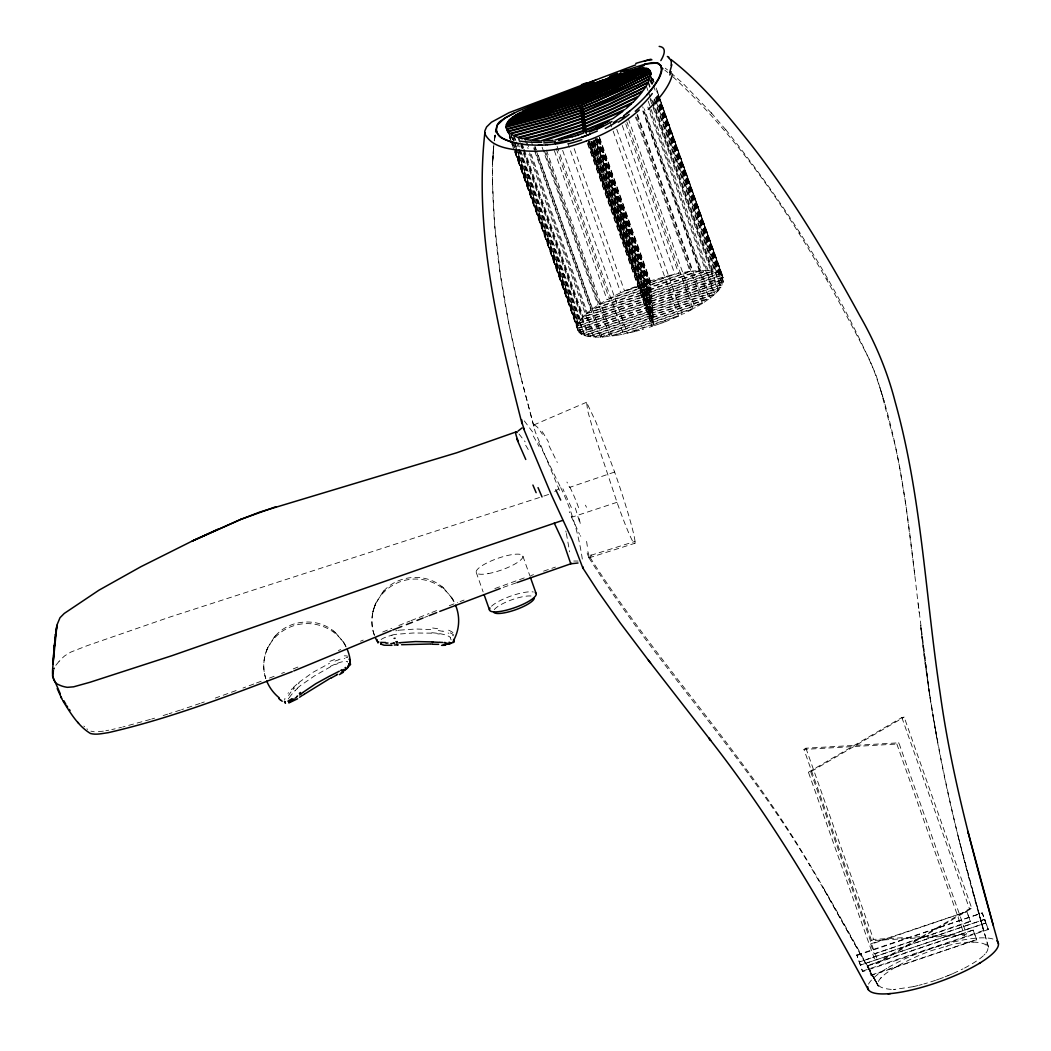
<?xml version="1.0" encoding="UTF-8"?>
<svg xmlns="http://www.w3.org/2000/svg" width="1051" height="1051" viewBox="0 0 1051 1051"><rect width="100%" height="100%" fill="white"/><g stroke="black" fill="none" stroke-linecap="round" stroke-linejoin="round"><path stroke-width="0.75" stroke-dasharray="5 3.75" d="M521.046 377.848L508.842 323.853L500.092 272.354L494.666 225.203L492.407 180.772M559.513 490.475L535.287 431.948L520.232 374.55C503.245 304.921 491.224 233.453 492.604 161.604L493.944 143.238M492.407 182.086L492.604 161.604M493.72 146.575L492.604 162.826L493.103 153.341A229.985 222.365 -4.5 0 1 493.707 146.102M492.604 162.826L493.536 147.889M494.482 140.217L495.244 134.094M494.561 139.928L495.376 133.556M494.246 140.506L495.271 133.635M284.611 700.15L284.952 698.376M375.115 604.864C371.266 614.533 370.714 625.621 374.458 635.408M577.524 326.23L577.367 328.188L650.346 303.713L650.201 301.86L577.524 326.23L515.003 149.439M594.025 140.781L652.251 305.447L723.456 281.576L723.6 279.737L658.254 94.879M288.421 698.889L288.578 698.192M373.092 611.537L373.565 609.541L372.632 613.482M593.066 139.914L652.435 307.772L722.628 284.23L723.351 282.088L657.506 95.93M578.405 323.55L650.017 299.535L650.162 301.387L577.643 325.718L578.405 323.55L514.425 142.608M266.928 649.518C263.289 658.741 262.605 669.224 265.837 678.67M267.374 648.388L274.377 636.959M375.562 603.747L382.59 592.317M266.626 650.293L267.677 647.626M374.8 605.652L375.864 602.985M656.179 97.598L722.365 284.795L721.039 287.146L652.618 310.084L593.092 140.348M578.681 322.985L580.099 320.608L649.833 297.223L649.991 299.075L578.681 322.985L517.46 149.859M654.09 99.635L720.618 287.764L718.648 290.26L652.802 312.41L592.436 139.888M580.546 319.977L582.714 317.349L649.663 294.897L649.807 296.75L580.546 319.977L517.867 142.726M635.014 541.436A59.408 3.797 71.5 0 0 614.625 472.044L596.272 422.765L586.55 402.27L587.745 411.02L593.631 431.843L617.016 502.299A59.408 3.797 71.5 0 0 635.014 541.436L589.059 555.887C653.867 658.452 738.485 746.998 801.453 850.903C825.508 890.118 847.697 930.437 870.097 970.612M538.559 442.379L560.656 487.546L552.734 492.958M288 693.358L288.552 692.701M964.595 968.05C1017.736 939.765 967.367 936.769 938.806 948.79C927.98 949.276 843.677 987.099 893.902 989.569M880.331 978.612L881.224 977.601M718.569 290.352L650.635 98.268M59.001 661.46L56.189 664.863A69.235 17.118 -19.5 0 0 55.519 665.835M383.681 591.082C398.184 574.752 425.445 572.756 442.182 586.813M275.48 635.724C289.945 619.354 317.205 617.305 333.955 631.323M274.114 637.261L275.73 635.435M382.314 592.619L383.943 590.807M291.232 689.627L291.915 688.891M650.122 99.241L717.951 291.035L715.048 293.899L652.986 314.722L592.015 142.292M984.932 954.163L984.156 954.952M524.265 149.544L583.358 316.653L586.353 313.789M293.242 687.525L297.788 683.413M715.022 293.925L648.047 104.535M714.141 294.7L710.318 297.853L653.17 317.047L591.279 142.069M297.131 688.352L298.103 687.525A34.118 12.31 -38 0 1 300.928 685.226L314.709 675.767L330.631 666.715M587.364 312.909L591.385 309.677L649.295 290.26L649.439 292.112L587.325 312.948L531.228 154.326M298.786 682.546L312.909 672.364L329.462 663.339M710.266 297.893L642.687 106.808M704.249 302.202L709.162 298.747L642.778 111.012M592.541 308.823L597.953 305.092L649.111 287.948L649.255 289.8L592.541 308.823L536.864 151.383M702.344 303.424L636.065 115.82M701.937 303.673L695.736 307.391M599.556 304.081L607.031 299.68L648.927 285.622L649.071 287.475L599.556 304.081L544.891 149.518M885.993 968.838L886.847 968.326M803.936 749.416L805.933 748.207L898.841 742.821L966.46 934.024L964.476 935.245L871.555 940.632L803.936 749.416L896.858 744.042L898.841 742.821M871.555 940.632L873.539 939.41L966.46 934.024M808.429 772.222L901.863 717.544L904.149 717.097L971.768 908.3L878.334 962.979L876.048 963.425L808.429 772.222L810.715 771.776L904.149 717.097M876.048 963.425L969.482 908.747L971.768 908.3M695.223 307.68L653.538 321.685L590.228 141.241M692.294 309.309L683.413 313.868M556.189 148.441L609.238 298.458L620.629 292.69M953.257 973.449L962.952 968.891M678 316.404L671.116 319.386M574.161 148.585L624.491 290.904L648.598 281.523L598.347 139.402M586.55 402.27L534.25 424.762L534.289 428.703M952.626 973.725L950.065 974.816M338.356 650.556L340.721 649.557M360.506 641.228L363.226 640.085M949.749 974.947L943.68 977.377M948.79 975.341L947.831 975.735M669.172 320.187L665.835 321.527M382.722 632.006L391.839 628.301M335.637 664.495L337.397 663.798M398.828 625.49L409.772 621.115M411.02 620.629L428.966 613.574M424.591 617.423L427.626 616.214M297.906 667.057L290.05 670.144M665.441 321.672L664.547 322.026M431.908 612.418L438.333 609.922M281.602 673.415L284.466 672.312M449.276 605.704L457.619 602.512M269.437 678.092L274.39 676.2M460.128 601.553L464.043 600.068M943.351 977.496L939.87 978.796M335.046 661.079L338.764 659.792M663.825 322.302L662.301 322.867M256.497 682.992L261.738 681.022M253.816 684.004L243.004 688.024M494.85 588.547L525.132 577.616M236.12 690.56L215.284 698.087M662.012 322.959L659.897 323.708M939.239 979.02L936.428 980.005M530.716 575.646L533.527 574.661M659.371 323.892L653.853 325.771L588.731 141.609M503.232 587.391L517.053 582.569M201.516 702.922L204.262 701.963M543.59 571.153L555.467 567.08M614.625 472.044L569.589 487.388L566.936 482.054M200.176 703.382L181.626 709.648M935.508 980.333L928.322 982.659M622.245 125.45L674.795 274.035L650.424 282.207L650.333 280.945L651.712 280.486L674.663 274.075M587.732 142.87L652.027 325.035L652.132 326.349L648.651 327.518M624.491 290.904L648.703 282.785L648.598 281.523M690.047 271.355L650.608 284.585L650.464 282.68L678.591 273.247L690.047 271.355L635.474 117.042M609.238 298.458L648.887 285.163L648.743 283.258L620.681 292.664L567.974 143.58M699.808 270.462L650.792 286.897L650.648 285.044L692.254 271.092L699.808 270.462L643.448 111.104M701.74 270.383L706.942 270.462L650.976 289.222L650.832 287.37L701.437 270.396L644.316 108.884M652.093 100.778L712.302 271.04L651.16 291.534L651.016 289.682L708.111 270.541L712.289 271.04M586.432 313.724L649.479 292.585L649.623 294.438L583.358 316.653M716.454 272.025L651.344 293.86L651.2 292.007L713.235 271.197L716.454 272.025L655.246 98.952M651.528 296.172L651.384 294.319L717.15 272.262L719.488 273.391L651.528 296.172L595.772 138.535M651.712 298.497L651.567 296.645L719.974 273.694L721.603 275.06L651.712 298.497L595.194 138.706L651.896 300.809L722.943 276.991L656.836 91.319M651.738 298.957L721.971 275.454M651.922 301.282L723.233 277.714L723.548 279.159L652.067 303.135L595.116 140.322M652.251 305.447L652.106 303.594L723.6 279.737M577.853 330.395L650.53 306.025L650.385 304.173L577.406 328.648L577.853 330.395L509.288 136.525M578.037 330.815L650.569 306.485L650.714 308.35L579.009 332.247L513.768 148.677M652.435 307.772L652.29 305.907L723.351 282.088M579.443 332.72L650.753 308.81L650.897 310.662L581.164 334.047L579.443 332.72L514.359 148.677M652.474 308.232L722.365 284.795M581.676 334.349L650.937 311.122L651.081 312.988L584.133 335.427L581.676 334.349L516.225 149.255M652.658 310.544L720.618 287.764M519.089 149.702L584.855 335.663L651.121 313.448L651.265 315.3L588.218 336.438L522.176 149.715M652.986 314.722L652.842 312.87L717.951 291.035M589.177 336.596L651.305 315.76L651.449 317.625L593.539 337.043L589.23 336.596L523.214 150.043M653.17 317.047L653.026 315.182L714.154 294.687L647.81 107.071M637.497 114.48L703.947 302.399L653.354 319.359L653.21 317.507L709.162 298.747M600.318 337.095L651.633 319.938L651.475 318.085L594.761 337.108L528.64 150.109M536.47 151.278L602.144 337.003L651.659 320.397L588.534 141.872M653.38 319.819L702.396 303.384M603.55 336.911L609.922 336.307L651.804 322.263L651.659 320.397M546.428 150.083L612.194 336.018L651.843 322.723L588.376 142.883M616.779 129.312L682.244 314.433L653.709 323.997L653.564 322.145L693.003 308.915L626.882 121.916M623.322 334.165L651.988 324.575L651.843 322.723M562.64 150.385L627.342 333.325L652.027 325.035M653.853 325.771L653.748 324.457L678.591 316.128L612.207 128.445M543.893 496.033L549.253 494.233M589.007 557.831L634.909 543.275M870.753 943.824L966.946 911.559L970.388 921.635L874.182 953.901L870.793 944.284L966.946 911.559M856.88 954.991L982.317 912.925L988.242 929.531L862.648 971.649L856.88 954.991L862.648 971.649M856.92 955.504L982.317 912.925M970.349 921.175L874.182 953.901M984.8 919.31L859.245 962.033L984.8 919.31L988.242 929.531M985.759 923.054L860.322 965.12L985.759 923.054L982.357 913.437M870.149 971.334L867.85 967.209L870.11 971.295L867.995 965.343L973.292 930.03L976.694 939.647L871.437 975.473M868.034 965.856L973.292 930.03M862.595 971.045L988.19 928.926M871.397 974.96L976.694 939.647M539.505 497.504L168.948 617.357L87.141 645.695L70.864 652.08L64.899 655.693A106.65 26.38 -19.5 0 0 59.066 661.447M617.016 502.299L571.928 517.171L569.274 511.771M180.365 710.056L169.132 713.682M163.141 715.56L167.635 714.154M643.79 329.068L642.135 329.554M151.738 719.015L154.536 718.175M927.376 982.948L923.829 983.972M150.385 719.409L122.796 726.99M639.547 330.29L636.21 331.183M922.2 984.432L919.021 985.273M945.808 946.806L947.306 946.412M635.382 331.393L631.047 332.471A73.754 18.235 -19.5 0 1 627.342 333.325M917.983 985.536L913.424 986.626M118.842 727.962L121.482 727.318M913.109 986.692L893.35 989.595M111.774 729.565L115.163 728.816M391.813 635.08L393.035 634.83A34.118 13.571 -4.9 0 1 396.569 634.252L413.319 632.991L431.764 633.162M573.741 561.024L578.129 561.05M622.087 334.402L620.221 334.757M105.875 730.721L108.673 730.195M395.754 630.81L396.963 630.587M619.617 334.862L618.776 335.006M618.316 335.085L612.864 335.926M398.053 630.39L398.894 630.258M399.511 630.153L416.051 629.01L432.145 629.588M344.202 658.583L344.912 658.465M103.353 731.141L97.283 731.798M603.235 336.937L602.144 337.003M894.927 989.503L894.138 989.556M971.584 942.195L973.095 942.116M599.215 337.135L595.26 337.121M534.355 424.749L537.442 427.205L542.474 434.26M593.447 337.029L528.981 154.471M94.275 731.785L90.898 731.154M437.361 633.766L439.318 634.068M438.28 630.482L442.326 631.257M588.074 336.412L584.855 335.663M448.12 633.017L448.882 633.293M986.035 943.929L986.744 944.402M581.111 334.021L515.66 148.835M665.244 68.184L667.49 69.892M664.823 70.194L667.779 72.493M86.918 728.816L87.64 729.394M443.43 587.864L452.048 598.15M335.216 632.387L343.861 642.647M452.6 635.185L452.731 635.303A20.048 4.69 14.6 0 1 453.112 635.842M333.653 631.086L335.532 632.636M441.88 586.563L443.745 588.126M672.758 76.592C757.6 155.154 816.955 256.759 869.111 358.93A248.693 240.443 -4.5 0 1 873.946 370.504C902.467 448.186 909.378 531.438 919.231 612.983M670.761 72.716L683.478 83.87L712.158 113.836M524.304 420.899L532.581 431.935M519.023 434.024L525.145 441.827M579.075 332.326L515.634 152.881M725.676 129.641L726.661 130.784C786.003 205.405 838.028 287.094 875.89 374.681L884.627 402.454M711.225 112.759L726.661 130.784M588.928 557.792C656.402 664.666 745.238 756.47 809.769 865.42L809.323 864.671L824.365 890.302L823.945 889.593M588.849 557.687L586.563 551.42M452.653 599.201L454.019 601.737M344.465 643.685L345.832 646.234M826.835 278.331L827.768 279.921M799.246 232.061L800.126 233.572M343.441 641.938L344.886 644.421M451.628 597.441L453.086 599.924M873.053 976.589L877.835 985.076L870.924 972.714M869.597 970.651L823.682 888.831L869.873 970.927L867.995 965.343M872.803 976.34L878.4 986.285L873.118 976.747M877.73 984.432L877.217 983.526M876.876 982.908L873.263 976.353M867.85 967.209L870.202 971.479M870.99 972.898L878.058 985.693M549.095 445.874L557.306 462.453M560.656 487.546C571.967 510.615 579.048 535.616 582.582 561.024M580.48 535.629L580.769 536.299M451.142 639.914L450.472 638.338A17.302 4.572 6.5 0 0 450.235 637.405M901.863 717.544L969.482 908.747M966.986 912.018L970.388 921.635M973.331 930.542L976.734 940.159M896.858 744.042L964.476 935.245M652.907 78.864L654.024 82.004M656.152 88.021L723.272 277.832M652.776 78.575L653.867 82.109M657.125 90.885L723.548 279.159M652.159 78.694L653.551 82.044M650.53 75.357L652.697 81.518M657.598 95.365L723.456 281.576M650.438 75.922L653.157 83.62M651.804 80.94L652.894 84.027M653.446 85.565L655.075 90.189M657.256 96.364L719.974 273.694M651.37 80.782L652.461 83.857M656.822 96.193L719.488 273.391M650.372 79.915L652.014 84.566M656.402 96.942L722.628 284.23M649.61 79.035L651.791 85.223M655.325 97.467L717.15 272.262M648.454 81.899L650.083 86.537M654.458 98.873L721.039 287.146M648.086 82.674L649.728 87.299M652.855 100.476L713.235 271.197M646.286 85.972L647.928 90.583M648.467 92.12L650.096 96.731M648.244 101.224L708.111 270.541M637.024 114.887L692.254 271.092M628.288 118.697L695.145 307.72M625.779 123.887L678.591 273.247M610.04 122.284L611.669 126.895M599.504 137.234L650.333 280.945M599.346 137.773L650.464 282.68M599.306 139.52L650.648 285.044M598.597 139.31L650.792 286.897M598.597 139.652L650.832 287.37M598.032 139.507L650.976 289.222M597.638 138.732L651.016 289.682M597.06 138.601L651.2 292.007M596.285 138.535L651.384 294.319M595.786 138.929L651.567 296.645M594.38 139.98L652.106 303.594M594.065 141.268L652.29 305.907M592.317 141.412L652.842 312.87M591.516 141.307L653.026 315.182M805.933 748.207L873.539 939.41M590.898 141.333L653.21 317.507M589.624 141.32L653.564 322.145M653.709 323.997L589.112 141.373L653.748 324.457M588.442 141.268L651.633 319.938M810.715 771.776L878.334 962.979M587.575 143.79L652.132 326.349M557.109 146.299L623.532 334.113M554.324 150.608L607.031 299.68M544.063 150.083L609.922 336.307M542.132 147.232L597.953 305.092M535.222 146.759L536.312 149.846M534.828 146.628L535.918 149.728M534.013 147.429L591.385 309.677M530.86 140.256L534.131 149.492M534.67 151.029L600.476 337.095M526.866 142.003L529.047 148.165M524.804 139.297L528.088 148.559M522.071 143.356L523.713 147.994M521.296 143.698L522.925 148.309M523.477 149.846L582.714 317.349M518.852 137.707L520.481 142.332M521.033 143.882L522.662 148.506M517.815 137.366L521.638 148.165M519.562 149.4L580.099 320.608M514.202 135.868L515.831 140.479M516.369 142.016L518.55 148.165M513.427 135.474L515.056 140.085M518.314 149.321L584.133 335.427M513.085 137.497L514.175 140.584M514.727 142.135L516.908 148.309M512.783 137.97L513.873 141.07M511.311 135.369L512.954 139.993M510.747 134.948L512.941 141.123M513.479 142.66L515.121 147.298M515.135 148.979L577.643 325.718M513.374 144.828L514.465 147.902M508.894 133.214L511.075 139.389M511.627 140.939L513.808 147.127M508.513 132.768L510.707 138.955M509.38 135.921L510.458 138.995M515.358 152.842L577.367 328.188M509.407 136.38L510.497 139.455M511.036 140.992L513.348 147.876M522.886 556.11L529.77 575.567M476.208 572.335L483.132 591.936M880.633 389.803L894.703 443.391A795.83 769.424 -4.5 0 1 899.748 467.984L905.949 505.518L914.922 575.935M533.803 426.233L521.861 381.119M973.173 892.115L988.465 947.293M988.36 946.649C956.791 841.588 931.987 734.281 920.637 625.069C929.807 714.01 947.332 801.887 972.004 887.793L983.815 931.252L958.184 836.688M565.806 531.005L566.095 532.24M566.371 533.461L569.642 551.854M933.459 718.293L937.256 740.259L929.649 694.33L920.637 625.069M929.833 695.42L917.812 600.752M586.603 541.41A58.002 1.498 79.9 0 1 587.654 548.688M588.954 555.309A58.002 1.642 78.4 0 1 587.903 551.565M868.533 984.13A69.011 17.066 -19.5 0 1 925.405 950.485A69.011 17.066 -19.5 0 1 993.129 939.082M579.18 518.511A58.62 3.311 76.8 0 1 580.953 526.932M575.304 508.053A57.647 10.037 70.8 0 1 580.007 523.937M569.787 486.981A57.096 17.394 68 0 1 578.681 507.896M571.376 507.515A123.9 25.776 66.8 0 1 562.929 488.82M571.232 516.658A57.096 6.332 62.1 0 1 579.469 534.25M494.285 140.873A229.985 222.365 -4.5 0 1 495.231 134.081M586.484 507.265A123.9 0.696 63.4 0 1 585.433 505.163M542.106 431.488A81.715 14.767 71 0 1 548.596 442.34M591.03 554.731A57.647 6.28 62.4 0 1 589.453 556.78M84.619 726.832A106.65 103.116 -4.5 0 1 83.817 726.07M533.291 436.034A93.631 16.79 70.5 0 1 538.992 446.478M525.684 445.256A81.439 16.396 70.8 0 1 528.587 450.156M265.68 678.184A43.393 41.948 -4.5 0 1 292.388 626.173A43.393 41.948 -4.5 0 1 347.198 649.308M289.222 697.772A14.911 3.179 -42 0 1 295.121 690.73M294.976 690.73A20.048 5.413 -39.1 0 1 296.684 689.154A35.984 11.876 -38.3 0 1 297.486 688.536M330.631 666.229A34.223 13.518 -30.9 0 1 335.781 663.956M337.686 663.194A21.046 7.015 -29.3 0 1 340.261 662.314A16.185 4.677 -27.8 0 1 347.264 661.526M347.211 661.71A17.302 4.375 -25.6 0 1 347.421 662.13M288.565 695.499A15.345 2.522 -50.6 0 1 290.996 691.939M293.216 689.403A21.086 1.314 -47.5 0 1 294.635 687.814M292.441 688.996A19.641 7.37 -40.1 0 1 293.702 687.709M298.248 683.82A34.867 10.168 -40.5 0 1 299.193 683.005M329.896 661.368A38.966 11.193 -26.4 0 1 336.333 658.898M338.934 659.463A19.352 7.699 -28.6 0 1 340.051 659.161M344.242 655.837A20.166 6.661 -25.9 0 1 347.894 656.284M345.989 657.453A15.712 5.347 -30.9 0 1 347.776 657.519M374.301 634.975A43.393 41.948 -4.5 0 1 398.671 582.32A43.393 41.948 -4.5 0 1 454.308 602.486M381.119 639.52A14.911 3.902 -10.1 0 1 389.093 636.118M388.923 636.052A20.048 6.24 -6.8 0 1 391.117 635.54A35.984 13.269 -5.5 0 1 392.102 635.382M431.856 632.728A34.223 14.228 2.7 0 1 437.623 633.359M439.699 633.661A21.046 7.41 3.6 0 1 442.55 634.213A16.185 4.94 4.7 0 1 450.222 637.234M432.644 627.999A38.966 11.706 6 0 1 439.725 629.076M442.563 631.034A19.352 8.014 4.9 0 1 443.758 631.349M448.593 630.18A20.166 6.884 6.9 0 1 453.034 632.702M450.288 632.873A15.712 5.702 2.1 0 1 453.69 635.093M491.513 606.217A24.712 6.109 -19.5 0 1 511.863 595.707A24.712 6.109 -19.5 0 1 533.304 591.963M494.259 609.633A21.559 5.334 -19.5 0 1 512.284 599.622A21.559 5.334 -19.5 0 1 532.371 596.245M373.512 609.856L373.039 611.656L374.13 607.583L373.512 609.856M488.137 573.61A24.712 6.109 -19.5 0 0 522.938 556.426A24.712 6.109 -19.5 0 0 487.559 562.613A24.712 6.109 -19.5 0 0 488.137 573.61"/><path stroke-width="1.5" d="M503.968 138.968C494.798 136.065 493.628 124.044 502.457 119.853M582.648 99.976L581.584 95.221M53.535 655.088L54.416 645.406L53.062 663.47L56.977 624.99L59.999 617.725L64.269 613.429L98.978 590.176L140.821 566.752L192.32 540.989L240.85 519.365L259.899 512.047L456.712 452.771L515.962 431.961M579.876 95.943L579.863 97.165L558.593 104.443L512.77 117.055L516.015 114.914M581.518 100.068L579.942 94.156L554.915 102.617L520.284 112.496M582.674 98.229L581.65 93.526L606.952 83.147L628.971 72.493M53.049 663.785L53.535 655.22M53.049 663.562C52.747 670.026 50.868 678.618 56.544 683.531A69.235 17.118 -19.5 0 0 57.726 684.293L60.905 685.686A106.65 26.38 -19.5 0 0 67.33 687.328L73.596 686.828L90.018 682.257L171.97 655.679L448.449 559.119L562.298 520.508L563.27 520.705L572.112 539.833L582.793 567.908L598.032 591.424L620.261 622.954L648.296 660.094L710.634 740.39L708.768 738.025C770.449 816.377 821.225 902.375 868.428 990.003M581.045 96.928L580.021 92.593L540.976 105.153M582.753 96.285L581.729 91.962L604.653 82.661L623.138 73.846M580.06 91.976L580.126 91.069L541.12 103.379M581.768 91.345L581.834 90.439L629.221 70.877L626.83 72.335M556.11 97.546L580.31 88.415L581.216 94.156M603.313 80.099L581.939 88.901L582.924 93.526M582.004 87.982L603.038 80.218M582.018 87.837L603.642 79.81M671.852 64.65L669.618 72.664M484.853 132.584C474.067 230.8 497.872 329.16 522.005 423.724M495.612 131.927L497.268 125.122L504.165 118.632M347.198 649.308A43.393 41.948 -4.5 0 1 350.285 661.079L349.747 663.417M661.394 71.008L661.145 65.74L657.808 63.034M661.368 71.179L658.898 77.971L653.932 86.156M377.979 642.949A23.976 6.398 -21.6 0 1 377.861 642.778L376.981 639.573M455.569 605.245A43.393 41.948 -4.5 0 1 454.518 638.666L453.914 640.703M53.456 670.564L52.55 676.056L60.275 693.752M348.144 665.769L347.934 666.492M53.982 668.922L54.258 668.213M653.735 86.445L648.441 93.158M521.979 427.967L517.933 431.173M623.782 115.623C630.666 110.565 637.195 104.995 643.186 98.886C650.109 91.687 674.019 64.886 653.801 62.64M648.165 93.473L647.127 94.669M509.196 120.103L507.646 121.995L548.569 111.275L579.916 100.935L579.876 99.438L548.504 109.724L509.196 120.103L510.287 123.19M633.411 101.894L637.878 97.165L609.107 110.867L583.804 121.246L585.788 128.314M631.69 103.55L607.163 115.006L584.238 124.307L584.619 126.79L625.03 109.475M631.349 103.865L626.041 108.608M639.284 110C623.939 123.637 605.888 134.029 586.563 140.9M623.007 111.13L584.711 127.421L585.079 129.917L612.956 118.527L622.428 111.603M629.785 111.012L626.527 113.574M302.714 692.596L301.085 693.831M302.898 692.438L315.681 683.767L328.884 676.516M300.888 693.975L299.561 694.974M502.667 119.696L506.083 117.397M293.965 698.981L288.71 702.357M295.16 698.14L296.71 697.049M621.036 117.594L613.442 122.573M345.621 667.451L344.938 667.924M304.37 694.185L329.449 678.736M304.278 694.251L303.108 695.053M297.617 698.77L288.933 702.922A53.798 10.615 -44 0 1 288.683 702.646M504.388 118.487L512.954 113.626M980.452 962.69L979.217 963.452M609.002 121.049L585.171 130.547L585.446 132.321L596.022 128.025M506.332 117.239L518.511 110.986L535.997 103.865M607.307 122.061L596.101 127.986M337.542 674.269L336.451 674.887M341.575 669.973L340.721 670.433M330.211 678.329L331.393 677.685M519.956 112.667L517.118 114.257L552.3 104.693L579.889 95.457M339.302 671.195L329.226 676.358M637.182 77.511L611.643 90.333L581.742 102.801L581.86 104.574L624.636 86.024L650.595 72.861L650.214 71.245L637.182 77.945M650.635 73.32L614.152 91.49L581.886 105.034M636.039 78.536L649.925 70.64L649.176 69.668L633.792 77.524M648.099 71.534L646.956 68.433L635.106 74.884M648.178 68.946L636.275 74.306M637.458 82.096L596.429 101.238L582.057 106.926L581.899 105.205M637.523 82.569L650.438 75.922L649.846 78.299L634.489 86.773L607.504 99.609L582.346 109.935L582.582 112.05L629.076 91.7L648.454 81.899L649.61 79.035L635.632 86.195M636.039 78.089L608.043 91.516L581.715 102.367L581.637 100.699L617.515 85.459L648.52 69.143M635.54 85.696L607.439 99.096L582.293 109.422L583.922 114.033M640.755 91.884L614.677 105.153L583.384 118.251L585.013 122.862M640.9 91.805L643.146 90.675L645.748 86.865L635.566 92.015M636.656 70.575C650.201 64.229 641.649 69.852 632.991 74.122M635.146 74.49L610.368 86.773L581.571 98.728L581.623 100.292L606.782 89.966L633.819 77.104M636.315 73.898L626.948 78.93M636.788 70.181L631.717 73.044M634.16 73.531L644.933 68.079L646.956 68.433M635.448 91.476L608.135 104.443L582.924 114.795L582.661 112.72L583.857 112.129L613.823 99.53L648.086 82.674L646.286 85.972L634.384 92.606L607.018 105.547L582.99 115.36L584.934 122.284M513.111 113.547L514.412 112.904M633.201 72.309L640.598 68.276L632.676 70.969M633.03 73.741L605.599 86.707L581.558 96.534M634.2 73.163L609.212 85.446L581.558 96.889L582.661 101.448M632.847 70.575L629.562 72.506M631.638 71.481L635.737 69.13L631.007 70.351M631.217 73.281L633.227 71.954M633.661 95.431L607.347 107.833L583.292 117.673M633.779 95.996L642.371 91.687L638.877 96.022L612.641 108.634L583.712 120.642L583.423 118.553M630.915 71.534L624.373 75.041M630.85 73.136L604.456 85.525L581.597 94.826M632.045 72.545L608.069 84.251L581.584 95.155M630.718 70.43L628.13 71.704M633.136 102.157L607.058 114.388L584.159 123.69M628.117 71.415L624.228 73.596M627.013 71.967L622.928 74.227M626.974 78.549L581.571 98.36M624.241 73.307L620.983 75.16M624.123 74.857L581.663 93.211M620.918 74.91L581.742 91.647L582.832 94.721M217.767 529.284L192.123 541.12L240.85 519.365M597.362 131.033L585.538 135.894M605.823 79.022L603.366 80.362M604.154 79.745L602.854 80.585M603.865 80.139L620.195 73.846L581.847 90.136M391.274 630.613L293.755 670.972M392.732 630.009L401.837 626.409M406.382 624.609L412.452 622.218M416.997 620.418L423.067 618.014M429.136 615.623L436.717 612.628M439.752 611.419L500.21 588.534M590.018 134.173L581.439 137.379M240.758 519.417L275.966 506.7M617.554 73.373L609.803 76.329M292.27 671.589C231.877 694.672 171.326 718.227 108.174 732.678C102.341 733.427 96.258 735.096 90.439 733.48C78.024 725.952 70.141 712.525 62.653 700.452M635.737 64.86L509.065 112.68L491.434 122.205L486.6 126.935L484.945 130.679A114.506 29.047 2.3 0 0 485.102 134.489M534.946 104.259L538.651 102.867M569.116 91.542L578.352 88.048M620.366 72.296L624.005 70.929M552.143 99.044L540.319 103.589L540.976 103.418M536.47 103.681L540.556 102.157M577.577 88.35L581.873 86.734M582.293 109.422L582.096 107.412L628.353 87.167L650.53 75.357L650.648 73.596M581.413 86.905L593.539 82.412M539.426 102.564L542.474 101.448M582.635 86.445L584.474 85.762M623.204 71.232L626.554 69.997M624.452 70.772L645.84 63.875M580.257 89.23L560.971 95.996M580.231 89.532L552.209 99.017L553.299 102.092M585.46 135.921L582.727 136.919M586.274 141.005C566.686 148.638 545.535 152.474 524.515 150.845C510.825 149.216 492.604 147.994 485.247 134.489M550.422 98.505L543.958 100.896M552.261 97.848L541.423 101.829M580.152 90.767L568.538 94.918M579.955 93.841L553.654 102.683L522.675 111.261L528.443 108.529L580.047 92.278L581.111 95.667M579.863 98.991L548.491 109.343L509.682 119.604L512.06 117.581L549.726 107.517L579.863 97.52L580.967 102.459M580.191 105.678L547.637 116.385L506.148 127.145L507.909 132.505M580.388 108.056L547.834 118.763L506.818 129.431L507.975 131.217L548.005 120.773L580.586 110.053L580.388 108.056L582.031 112.667M580.651 110.565L548.057 121.285L508.342 131.664L510.208 133.398L548.254 123.401L580.888 112.68L580.651 110.565L581.729 113.639M581.597 118.303L556.531 126.764L528.443 134.646L517.815 137.366L514.202 135.868L551.158 125.989L581.295 115.991L583.226 122.914M581.676 118.881L554.074 128.117L518.852 137.707L521.927 138.614M583.633 128.012L582.543 124.938L560.078 132.623L532.634 140.44L539.518 140.834M584.093 131.139L583.003 128.051L543.222 140.86M580.152 134.265L583.739 132.965L583.476 131.178L558.843 139.625M582.215 137.09L572.94 140.072M579.482 134.502L578.812 134.738M517.053 582.569L570.759 563.809L578.011 563.008M578.681 134.778L577.997 135.014M567.356 95.628L538.02 104.509L530.138 107.793L541.002 104.85M577.682 135.119L575.869 135.724M560.617 96.114L557.148 97.218M575.528 135.829L572.296 136.775M554.823 140.151L583.384 130.56L583.003 128.051M540.792 140.847L582.911 127.421L582.543 124.938M572.191 136.801L562.613 138.982M516.107 114.861L551.013 105.402L579.889 95.799L581.518 100.41M644.815 64.111L653.591 62.653M646.129 63.796L657.663 62.994M555.362 143.934L551.499 144.447M400.497 642.647L415.513 641.557L431.304 641.898M400.378 642.673L398.789 642.87M449.592 642.279L448.856 642.358M550.855 144.512L547.426 144.841M397.449 643.015L396.477 643.12M553.076 140.335L552.3 140.414M394.624 643.304L393.836 643.37M890.407 993.615L887.964 993.812M551.985 140.44L543.998 140.847M401.548 644.71L430.306 644.013M390.827 643.606L392.154 643.501M398.079 644.959L397.409 644.999M545.863 144.959L541.252 145.196M392.01 645.314L384.022 645.209L381.014 644.145M541.988 145.169L538.178 145.261M540.753 145.209L539.242 145.248M538.756 145.248L526.564 144.788L515.437 143.041M445.256 642.516L444.363 642.503M440.001 642.371L442.826 642.45M439.738 642.371L433.13 642.03M431.173 644.04L432.289 644.066M432.894 642.016L431.922 641.951M530.702 140.243L576.644 126.435L582.451 124.32L582.096 121.877L555.782 130.718L524.804 139.297L530.006 140.164M516.803 143.343C509.052 141.333 498.069 138.824 495.993 129.785M515.266 143.002L510.523 141.688M522.229 138.693L536.877 135.487L565.661 126.974L582.004 121.272L581.715 119.197M510.221 141.596L504.191 139.087M516.225 432L517.237 432.5M668.423 57.595L671.55 60.84M582.963 568.21L583.226 567.028M661.631 67.79L662.997 68.814M280.289 699.795L282.22 701.267M670.88 59.434C701.569 83.121 726.254 113.521 750.309 143.672C792.244 197.26 827.124 255.84 859.665 315.458C875.22 342.508 887.333 371.345 895.084 401.587C921.74 496.926 925.458 596.482 940.238 693.91C952.022 778.883 975.315 861.531 998.45 943.943A69.024 17.066 -19.5 0 1 932.973 983.933A69.024 17.066 -19.5 0 1 867.85 986.876M278.712 698.495L280.591 700.045M77.932 722.352L78.549 723.141M648.296 660.094L650.569 662.984M69.287 709.438L70.075 710.489M349.379 659.227L350.285 661.079M65.832 704.249L63.809 700.715M380.764 643.751L380.817 643.843A53.798 13.492 -12.3 0 0 381.079 644.092M554.258 523.07L563.914 543.748L570.785 563.822L570.838 562.824M563.27 520.705L551.552 495.257L523.359 428.059M57.201 688.563L62.154 699.506M525.776 459.484L516.777 438.99M60.919 696.826L61.575 698.284M542.04 496.939L538.046 487.625M284.493 701.582L285.333 703.264A23.976 4.651 -53.3 0 0 285.452 703.342M650.214 71.245L651.305 74.319M649.176 69.668L650.267 72.755M647.442 68.604L648.533 71.691M581.939 88.901L583.029 91.976M581.729 91.962L582.819 95.037M581.65 93.526L582.74 96.613M579.942 94.156L581.032 97.244M581.571 98.728L582.674 101.829M582.096 107.412L583.725 112.037M582.346 109.935L583.975 114.546M582.661 112.72L583.739 115.676M582.99 115.36L584.08 118.448M580.586 110.053L582.228 114.664M583.857 125.043L585.801 130.508M585.171 130.547L586.261 133.622M870.464 972.727L871.437 975.473M530.295 577.065L536.128 593.539M484.196 594.945L489.53 610.027M968.378 833.298L967.853 831.38L993.221 925.169M506.162 127.316L506.621 128.971L547.794 118.277L580.349 107.57L580.205 105.836M541.725 142.305A94.012 31.136 -14.3 0 1 520.692 141.189M555.348 141.675A85.131 36.759 -20.4 0 1 543.787 142.87M568.762 140.098A78.759 38.572 -23 0 1 554.547 142.962M581.729 139.836A80.953 41.331 -23.8 0 1 568.092 143.882M602.998 125.884A80.664 36.811 -22.5 0 1 589.283 132.058M617.003 121.627A78.299 40.674 -22.1 0 1 605.297 128.445M629.155 114.323A84.724 40.424 -23.1 0 1 618.238 122.218M652.264 93.565A93.67 34.88 -26.7 0 1 635.277 111.261M635.776 63.441A93.67 14.215 -28.5 0 1 651.909 59.802M644.368 61.05A84.724 4.073 -22.7 0 1 651.055 59.224M595.667 80.231A78.299 1.432 -20.3 0 1 588.205 83.029M644.46 65.333A80.664 3.534 -19.6 0 1 618.185 76.145M577.774 88.429A79.863 1.787 -20.7 0 1 548.832 99.214M529.954 110.578A94.012 10.471 -16.8 0 1 548.359 103.681M608.726 120.97A69.497 33.277 -22.3 0 1 607.123 121.929M615.925 75.619A69.655 1.025 -19.7 0 1 613.482 76.526M562.364 139.638A71.586 35.09 -23.5 0 1 558.541 140.269M540.582 101.921A86.156 3.744 -19 0 1 542.171 101.343M568.841 91.792A79.193 3.074 -21 0 1 551.276 98.36M586.747 82.74A78.838 0.88 -20.1 0 1 581.492 84.671M607.951 77.945A85.683 2.43 -22 0 1 610.289 77.038M547.545 144.657A86.156 37.902 -20.7 0 1 545.995 144.775M572.926 140.203A79.193 40.161 -23.7 0 1 555.834 143.987M611.945 121.482A78.838 38.27 -22.4 0 1 596.482 129.509M624.622 115.899A85.683 38.243 -24.1 0 1 621.85 117.909M671.169 61.208A115.15 22.334 -46 0 1 671.077 65.359M667.346 56.491A113.088 22.163 -38.2 0 1 668.883 57.227M659.174 46.415A108.266 20.521 -36 0 1 660.843 60.59M672.377 74.227A108.266 38.322 -28.5 0 1 648.244 109.435M671.142 71.704A113.088 27.379 -37.3 0 1 669.802 74.963M996.834 940.855A68.985 17.066 -19.5 0 1 998.45 943.943M67.632 707.087A69.235 66.936 -4.5 0 1 66.752 705.733M560.695 500.105A123.716 10.168 64.7 0 1 555.808 489.884M524.278 429.491A45.942 4.703 61.9 0 1 521.927 420.032M532.91 485.05A87.601 1.248 67 0 1 536.141 492.669M518.196 441A40.332 4.414 59.7 0 1 516.067 431.738M279.356 697.943A43.393 41.948 -4.5 0 1 266.718 681.035M349.418 663.601A20.127 5.097 -18.8 0 1 348.669 664.757M350.64 664.193A15.397 3.192 -24.2 0 1 348.026 666.873M347.329 668.002A21.23 8.04 -17.1 0 1 343.795 670.472M343.546 669.5A19.01 1.577 -26.3 0 1 341.628 670.551M300.52 692.478A36.956 5.268 -39.3 0 1 299.364 693.358M297.564 695.933A42.145 14.359 -43.9 0 1 296.789 696.485M291.193 700.032A25.684 3.665 -31.2 0 1 292.52 699.033M291.626 698.928A14.412 1.708 -36 0 1 287.856 701.188M348.052 666.439A17.433 4.165 -22.7 0 1 347.92 667.306M348.091 667.346A16.225 3.678 -25.4 0 1 341.128 672.561M343.349 672.233A25.973 4.611 -27.3 0 1 339.407 674.584M336.832 674.873A34.223 2.851 -28.6 0 1 331.564 677.79M302.254 695.42A34.026 2.194 -35.5 0 1 299.588 697.233M285.36 701.805A3.166 3.061 -5.5 0 1 284.795 701.634M350.259 661.88A3.166 3.061 -4.9 0 1 348.84 663.969M376.757 640.506A43.393 41.948 -4.5 0 1 375.43 637.773M453.809 640.676A20.127 5.019 13.4 0 1 453.007 641.399M454.321 641.767A15.397 3.324 7.6 0 1 451.785 642.897M450.853 643.475A21.23 7.843 16.1 0 1 447.2 644M447.148 643.067A19.01 1.866 4.5 0 1 445.322 643.054M397.37 641.609A36.956 6.91 -8 0 1 395.833 641.767M394.007 642.949A42.145 16.448 -11 0 1 393.021 643.028M386.045 643.199A25.684 2.93 -2.1 0 1 387.99 643.015M395.123 638.259A20.205 0.854 -5.6 0 1 394.072 638.364M385.572 642.489A14.412 2.247 -4.9 0 1 380.685 642.332M450.656 642.713A17.433 4.257 9.3 0 1 450.511 643.081M450.721 643.225A16.225 3.862 6.5 0 1 443.299 644.447M445.637 645.235A25.973 5.045 4.3 0 1 441.551 645.353M438.661 644.342A34.223 3.56 2.2 0 1 432.841 644.25M397.659 644.802A34.026 3.442 -4.8 0 1 394.27 645.012M378.872 642.069A3.166 3.061 -6 0 1 377.243 641.163M454.177 639.231A3.166 3.061 -4.9 0 1 453.493 639.862M535.248 592.593A24.712 6.109 -19.5 0 1 513.834 607.964A24.712 6.109 -19.5 0 1 489.963 608.043M534.223 598.374A21.559 5.334 -19.5 0 1 514.727 610.066A21.559 5.334 -19.5 0 1 493.694 612.207M506.109 126.343L556.386 113.285L580.152 105.218L580.034 103.432L547.466 114.139L506.306 124.846L506.109 126.225M55.611 634.292L54.389 645.892L55.611 634.292M56.885 625.503L55.572 634.765L56.885 625.503M506.464 124.32L557.49 110.683L580.007 102.998L579.929 101.33L547.335 112.05L507.318 122.507L506.49 124.241M580.94 113.219L549.581 123.571L510.76 133.832L513.427 135.474L549.818 125.792L581.216 115.426L580.94 113.219M349.313 659.253A20.048 4.835 -17.4 0 0 349.234 659.108"/></g></svg>
